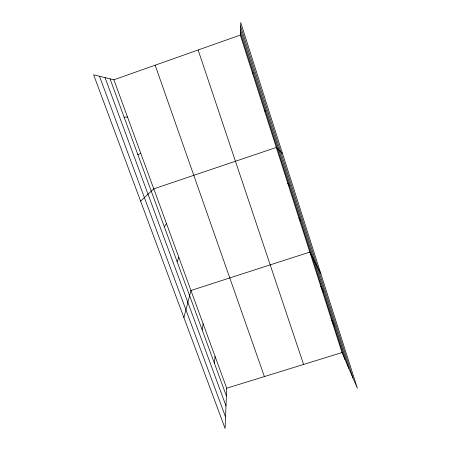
<?xml version="1.0" encoding="UTF-8"?>
<svg xmlns="http://www.w3.org/2000/svg" width="451" height="451" viewBox="0 0 451 451"><rect width="100%" height="100%" fill="white"/><g stroke="black" fill="none" stroke-linecap="round" stroke-linejoin="round"><path stroke-width="0.68" d="M240.304 35.082L240.721 22.55L357.367 388.232L342.021 352.564L240.304 35.082L113.883 79.788L93.633 74.798L225.1 428.45L226.706 388.215L113.883 79.788M214.422 363.292L215.059 356.38M202.161 329.878L203.147 323.812M183.901 317.617L190.953 290.483L309.826 252.075L320.864 273.796M177.13 261.659L178.844 257.38M252.599 73.451L253.056 72.307M164.35 226.842L166.453 223.51M140.605 201.152L153.774 188.845L276.305 147.454L282.456 153.385M137.865 154.654L140.791 153.357M226.706 388.215L342.021 352.564M124.126 117.221L127.498 117.012M264.596 110.901L265.419 110.918M287.744 183.151L289.238 185.327M298.912 218.013L300.721 221.199M320.808 286.357L323.204 291.436M331.536 319.844L334.208 325.819M99.496 76.247L225.556 416.933M105.06 77.617L225.996 405.9M110.05 78.846L226.396 395.933M155.15 65.198L264.387 376.568M198.13 49.993L303.591 364.447M240.603 26.186L352.964 378.006M240.484 29.631L348.758 368.225M240.383 32.714L344.959 359.396"/></g></svg>
